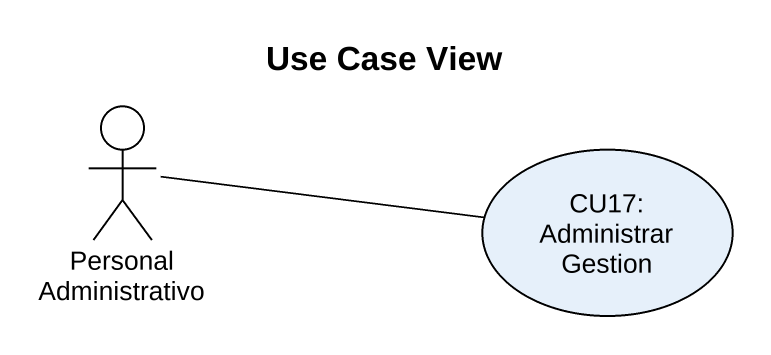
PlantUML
@startuml
title Use Case View
actor "Personal Administrativo" as Personal_Administrativo
usecase "CU17: Administrar Gestion" as CU17_Administrar_Gestion
Personal_Administrativo -right- CU17_Administrar_Gestion
@enduml
